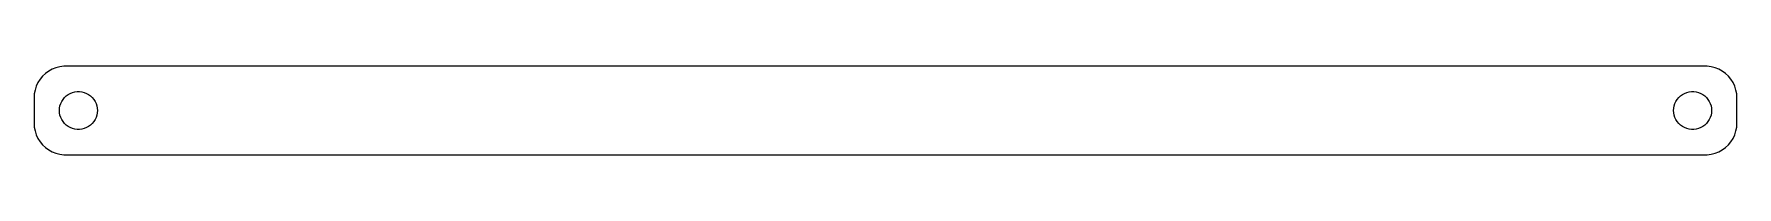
# Model space of a CAD drawing. Header units: metres. Extents: x -134 to 134, y -7 to 7.
import ezdxf

# ---------------------------------------------------------------- set-up
doc = ezdxf.new("R2010")
doc.units = ezdxf.units.M

msp = doc.modelspace()

# ---------------------------------------------------------------- linework, layer by layer
for p, q in [((-133.145, 5.42273), (-133.545, 4.93892)), ((-132.687, 5.85255), (-133.145, 5.42273)), ((-132.179, 6.22163), (-132.687, 5.85255)), ((-131.629, 6.52412), (-132.179, 6.22163)), ((-131.045, 6.75528), (-131.629, 6.52412)), ((-130.437, 6.91142), (-131.045, 6.75528)), ((-129.814, 6.99013), (-130.437, 6.91142)), ((129.814, 6.99013), (-129.814, 6.99013)), ((130.437, 6.91142), (129.814, 6.99013)), ((131.045, 6.75528), (130.437, 6.91142)), ((131.629, 6.52412), (131.045, 6.75528)), ((132.179, 6.22163), (131.629, 6.52412)), ((132.687, 5.85255), (132.179, 6.22163)), ((133.145, 5.42273), (132.687, 5.85255)), ((133.545, 4.93892), (133.145, 5.42273)), ((-134.343, 3.24344), (-134.461, 2.62666)), ((-134.149, 3.84062), (-134.343, 3.24344)), ((-133.882, 4.40877), (-134.149, 3.84062)), ((-133.545, 4.93892), (-133.882, 4.40877)), ((-129.107, 2.53297), (-128.777, 2.71448)), ((-128.777, 2.71448), (-128.427, 2.85316)), ((-128.427, 2.85316), (-128.062, 2.94685)), ((-128.062, 2.94685), (-127.688, 2.99408)), ((-127.688, 2.99408), (-127.312, 2.99408)), ((-127.312, 2.99408), (-126.938, 2.94685)), ((-126.938, 2.94685), (-126.573, 2.85316)), ((-126.573, 2.85316), (-126.223, 2.71448)), ((-126.223, 2.71448), (-125.893, 2.53297)), ((125.893, 2.53297), (126.223, 2.71448)), ((126.223, 2.71448), (126.573, 2.85316)), ((126.573, 2.85316), (126.938, 2.94685)), ((126.938, 2.94685), (127.312, 2.99408)), ((127.312, 2.99408), (127.688, 2.99408)), ((127.688, 2.99408), (128.062, 2.94685)), ((128.062, 2.94685), (128.427, 2.85316)), ((128.427, 2.85316), (128.777, 2.71448)), ((128.777, 2.71448), (129.107, 2.53297)), ((133.882, 4.40877), (133.545, 4.93892)), ((134.149, 3.84062), (133.882, 4.40877)), ((134.343, 3.24344), (134.149, 3.84062)), ((134.461, 2.62666), (134.343, 3.24344)), ((-134.461, 2.62666), (-134.5, 2)), ((-134.5, 2), (-134.5, -2)), ((-130.5, 0), (-130.476, 0.375992)), ((-130.476, -0.375992), (-130.5, 0)), ((-130.476, 0.375992), (-130.406, 0.746063)), ((-130.406, 0.746063), (-130.289, 1.10437)), ((-130.289, 1.10437), (-130.129, 1.44525)), ((-130.129, 1.44525), (-129.927, 1.76335)), ((-129.927, 1.76335), (-129.687, 2.05363)), ((-129.687, 2.05363), (-129.412, 2.31154)), ((-129.412, 2.31154), (-129.107, 2.53297)), ((-125.893, 2.53297), (-125.588, 2.31154)), ((-125.588, 2.31154), (-125.313, 2.05363)), ((-125.313, 2.05363), (-125.073, 1.76335)), ((-125.073, 1.76335), (-124.871, 1.44525)), ((-124.871, 1.44525), (-124.711, 1.10437)), ((-124.711, 1.10437), (-124.594, 0.746063)), ((-124.594, 0.746063), (-124.524, 0.375992)), ((-124.524, 0.375992), (-124.5, 0)), ((-124.5, 0), (-124.524, -0.375992)), ((124.5, 0), (124.524, 0.375992)), ((124.524, -0.375992), (124.5, 0)), ((124.524, 0.375992), (124.594, 0.746063)), ((124.594, 0.746063), (124.711, 1.10437)), ((124.711, 1.10437), (124.871, 1.44525)), ((124.871, 1.44525), (125.073, 1.76335)), ((125.073, 1.76335), (125.313, 2.05363)), ((125.313, 2.05363), (125.588, 2.31154)), ((125.588, 2.31154), (125.893, 2.53297)), ((129.107, 2.53297), (129.412, 2.31154)), ((129.412, 2.31154), (129.687, 2.05363)), ((129.687, 2.05363), (129.927, 1.76335)), ((129.927, 1.76335), (130.129, 1.44525)), ((130.129, 1.44525), (130.289, 1.10437)), ((130.289, 1.10437), (130.406, 0.746063)), ((130.406, 0.746063), (130.476, 0.375992)), ((130.476, 0.375992), (130.5, 0)), ((130.5, 0), (130.476, -0.375992)), ((134.5, 2), (134.461, 2.62666)), ((134.5, -2), (134.5, 2)), ((-134.5, -2), (-134.461, -2.62666)), ((-134.461, -2.62666), (-134.343, -3.24344)), ((-130.406, -0.746063), (-130.476, -0.375992)), ((-130.289, -1.10437), (-130.406, -0.746063)), ((-130.129, -1.44525), (-130.289, -1.10437)), ((-129.927, -1.76335), (-130.129, -1.44525)), ((-129.687, -2.05363), (-129.927, -1.76335)), ((-129.412, -2.31154), (-129.687, -2.05363)), ((-129.107, -2.53297), (-129.412, -2.31154)), ((-128.777, -2.71448), (-129.107, -2.53297)), ((-125.893, -2.53297), (-126.223, -2.71448)), ((-125.588, -2.31154), (-125.893, -2.53297)), ((-125.313, -2.05363), (-125.588, -2.31154)), ((-125.073, -1.76335), (-125.313, -2.05363)), ((-124.871, -1.44525), (-125.073, -1.76335)), ((-124.711, -1.10437), (-124.871, -1.44525)), ((-124.594, -0.746063), (-124.711, -1.10437)), ((-124.524, -0.375992), (-124.594, -0.746063)), ((124.594, -0.746063), (124.524, -0.375992)), ((124.711, -1.10437), (124.594, -0.746063)), ((124.871, -1.44525), (124.711, -1.10437)), ((125.073, -1.76335), (124.871, -1.44525)), ((125.313, -2.05363), (125.073, -1.76335)), ((125.588, -2.31154), (125.313, -2.05363)), ((125.893, -2.53297), (125.588, -2.31154)), ((126.223, -2.71448), (125.893, -2.53297)), ((129.107, -2.53297), (128.777, -2.71448)), ((129.412, -2.31154), (129.107, -2.53297)), ((129.687, -2.05363), (129.412, -2.31154)), ((129.927, -1.76335), (129.687, -2.05363)), ((130.129, -1.44525), (129.927, -1.76335)), ((130.289, -1.10437), (130.129, -1.44525)), ((130.406, -0.746063), (130.289, -1.10437)), ((130.476, -0.375992), (130.406, -0.746063)), ((134.343, -3.24344), (134.461, -2.62666)), ((134.461, -2.62666), (134.5, -2)), ((-134.343, -3.24344), (-134.149, -3.84062)), ((-134.149, -3.84062), (-133.882, -4.40877)), ((-133.882, -4.40877), (-133.545, -4.93892)), ((-133.545, -4.93892), (-133.145, -5.42273)), ((-128.427, -2.85316), (-128.777, -2.71448)), ((-128.062, -2.94685), (-128.427, -2.85316)), ((-127.688, -2.99408), (-128.062, -2.94685)), ((-127.312, -2.99408), (-127.688, -2.99408)), ((-126.938, -2.94685), (-127.312, -2.99408)), ((-126.573, -2.85316), (-126.938, -2.94685)), ((-126.223, -2.71448), (-126.573, -2.85316)), ((126.573, -2.85316), (126.223, -2.71448)), ((126.938, -2.94685), (126.573, -2.85316)), ((127.312, -2.99408), (126.938, -2.94685)), ((127.688, -2.99408), (127.312, -2.99408)), ((128.062, -2.94685), (127.688, -2.99408)), ((128.427, -2.85316), (128.062, -2.94685)), ((128.777, -2.71448), (128.427, -2.85316)), ((133.145, -5.42273), (133.545, -4.93892)), ((133.545, -4.93892), (133.882, -4.40877)), ((133.882, -4.40877), (134.149, -3.84062)), ((134.149, -3.84062), (134.343, -3.24344)), ((-133.145, -5.42273), (-132.687, -5.85255)), ((-132.687, -5.85255), (-132.179, -6.22163)), ((-132.179, -6.22163), (-131.629, -6.52412)), ((-131.629, -6.52412), (-131.045, -6.75528)), ((-131.045, -6.75528), (-130.437, -6.91142)), ((-130.437, -6.91142), (-129.814, -6.99013)), ((-129.814, -6.99013), (129.814, -6.99013)), ((129.814, -6.99013), (130.437, -6.91142)), ((130.437, -6.91142), (131.045, -6.75528)), ((131.045, -6.75528), (131.629, -6.52412)), ((131.629, -6.52412), (132.179, -6.22163)), ((132.179, -6.22163), (132.687, -5.85255)), ((132.687, -5.85255), (133.145, -5.42273))]:
    msp.add_line(p, q)

doc.saveas('drawing.dxf')
